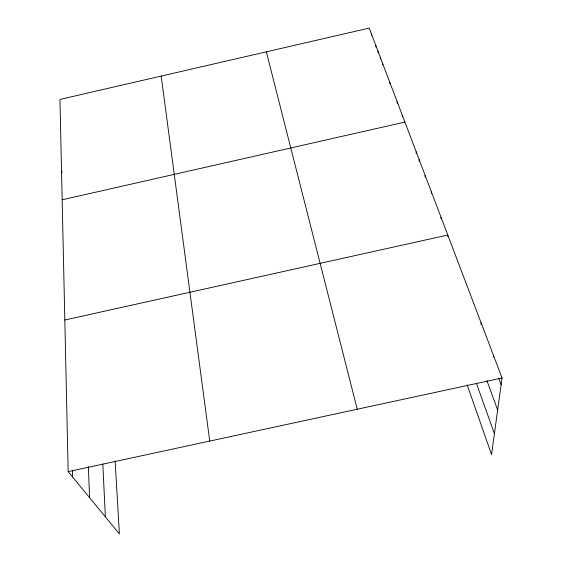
<?xml version="1.0" encoding="UTF-8"?>
<svg xmlns="http://www.w3.org/2000/svg" width="562" height="562" viewBox="0 0 562 562"><rect width="100%" height="100%" fill="white"/><g stroke="black" fill="none" stroke-linecap="round" stroke-linejoin="round"><path stroke-width="0.84" d="M431.356 193.483L431.363 191.775M441.022 218.99L441.051 217.297M447.731 236.7L447.781 235.028L64.82 320.01M480.946 324.33L481.086 322.757M493.225 356.982L493.429 355.268M115.14 460.945L119.397 533.9L68.164 471.637L59.951 99.432L369.22 28.1L502.049 377.973L491.539 454.63L467.212 384.935M62.171 199.777L404.907 122.087M68.164 471.637L502.049 377.973M61.532 170.981L62.234 172.401M498.677 378.177L501.128 384.682M486.917 380.713L497.651 410.021M476.414 383.312L494.405 433.702M266.332 51.83L357.235 409.234M161.189 76.081L209.724 441.079M371.384 33.79L371.489 35.385M375.788 45.403L375.887 46.99M378.036 51.325L378.135 52.912M380.319 57.324L380.411 58.912M382.624 63.408L382.715 64.995M102.804 463.973L105.382 516.871M389.747 82.157L389.817 83.745M397.165 101.701L397.229 103.282M88.396 466.755L89.555 497.637M402.287 115.196L402.343 116.945M72.463 470.204L72.639 477.075M416.21 151.866L416.238 153.602M419.147 159.601L419.168 161.329M425.153 175.435L425.167 177.149"/></g></svg>
